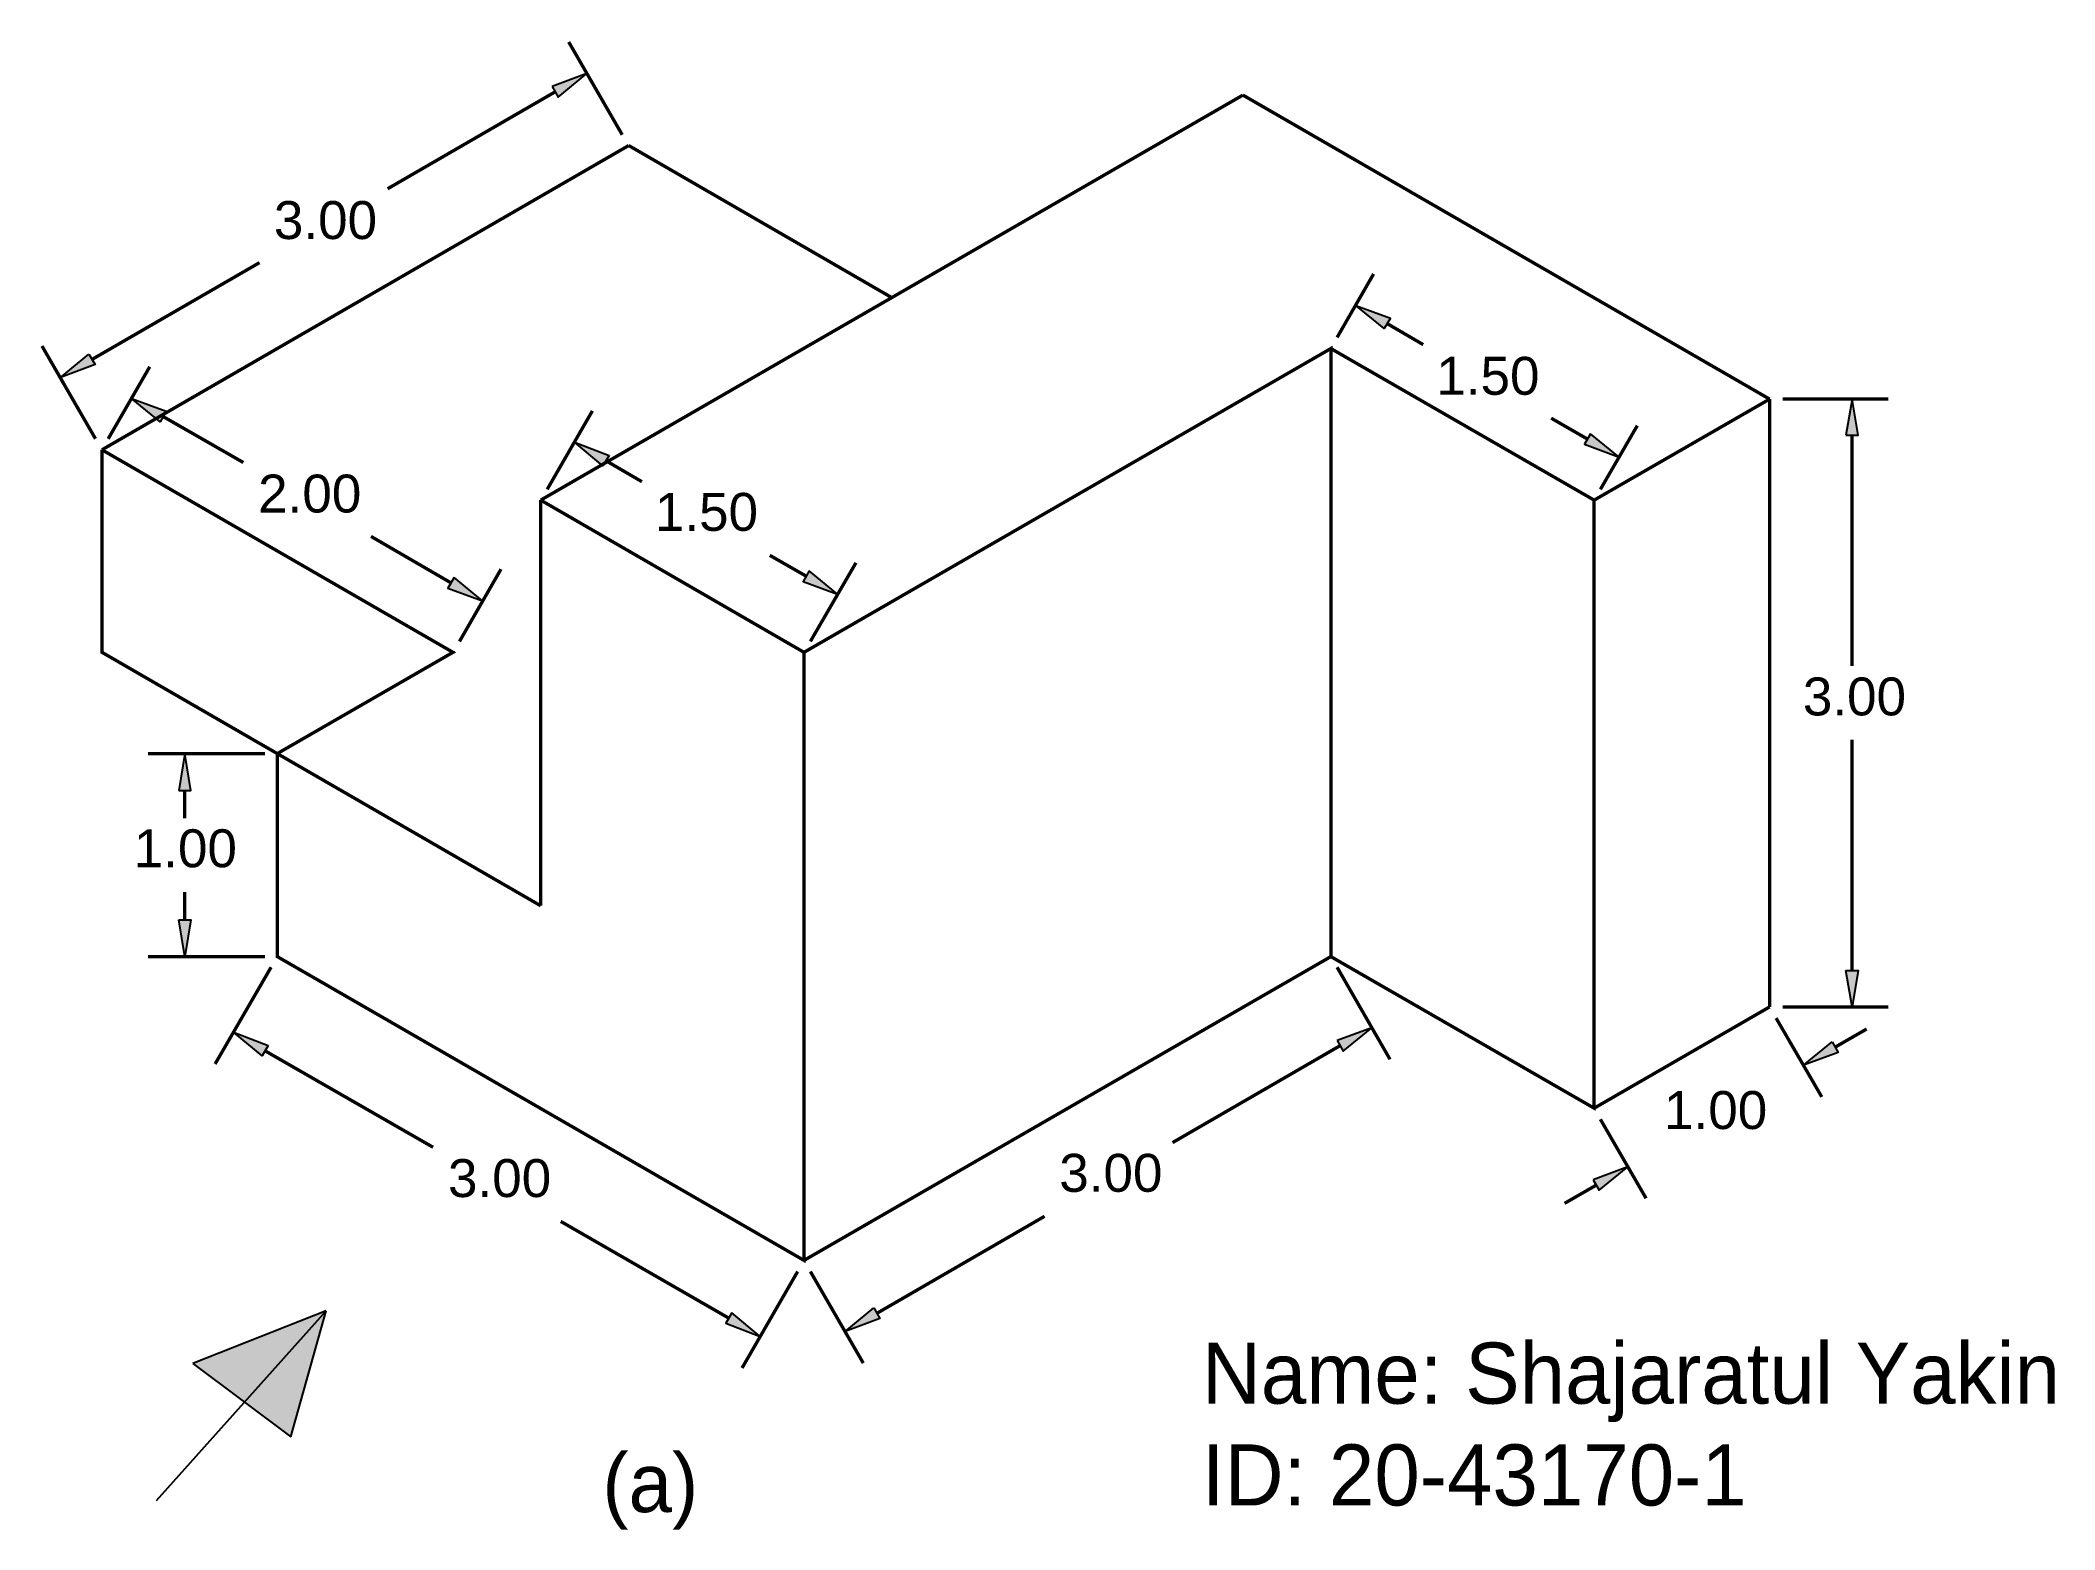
# Model space of a CAD drawing. Header units: inches. Extents: x 51.4 to 67.9, y 19.5 to 31.7.
import ezdxf

# ---------------------------------------------------------------- set-up
doc = ezdxf.new("R2010")
doc.units = ezdxf.units.IN
doc.header["$MEASUREMENT"] = 0
for name, color, linetype in [('H', 7, 'Continuous'), ('P', 7, 'Continuous'), ('T', 7, 'Continuous')]:
    doc.layers.add(name, color=color, linetype=linetype)

msp = doc.modelspace()

# ---------------------------------------------------------------- hatches: boundary and pattern name
at = {"true_color": 0x000000}
h = msp.add_hatch(color=18, dxfattribs=at)
h.paths.add_polyline_path([(53.745, 21.287), (52.654, 20.858), (53.077, 20.541)])
h.paths.add_polyline_path([(53.745, 21.287), (53.077, 20.541), (53.457, 20.256)])
at = {"layer": 'H', "linetype": 'Continuous'}
for points in [[(55.646, 31.223), (55.597, 31.31), (55.88, 31.415), (55.646, 31.223)], [(62.408, 29.327), (62.174, 29.518), (62.457, 29.414), (62.408, 29.327)], [(51.571, 28.928), (51.805, 29.119), (51.854, 29.032), (51.571, 28.928)], [(52.387, 28.565), (52.153, 28.758), (52.437, 28.652), (52.387, 28.565)], [(66.186, 28.454), (66.235, 28.75), (66.286, 28.454), (66.186, 28.454)], [(56.012, 28.204), (55.778, 28.397), (56.061, 28.291), (56.012, 28.204)], [(64.328, 28.274), (64.044, 28.382), (64.094, 28.467), (64.328, 28.274)], [(55.028, 27.101), (54.744, 27.205), (54.793, 27.291), (55.028, 27.101)], [(57.932, 27.154), (57.649, 27.259), (57.698, 27.346), (57.932, 27.154)], [(52.539, 25.549), (52.59, 25.85), (52.639, 25.549), (52.539, 25.549)], [(52.59, 24.188), (52.539, 24.489), (52.639, 24.489), (52.59, 24.188)], [(66.235, 23.776), (66.186, 24.073), (66.286, 24.073), (66.235, 23.776)], [(62.071, 23.415), (62.022, 23.5), (62.306, 23.606), (62.071, 23.415)], [(53.223, 23.374), (52.988, 23.566), (53.272, 23.461), (53.223, 23.374)], [(65.838, 23.298), (66.072, 23.491), (66.122, 23.404), (65.838, 23.298)], [(64.167, 22.274), (64.116, 22.361), (64.4, 22.467), (64.167, 22.274)], [(57.299, 21.079), (57.016, 21.185), (57.067, 21.272), (57.299, 21.079)], [(57.997, 21.117), (58.229, 21.31), (58.28, 21.225), (57.997, 21.117)]]:
    msp.add_hatch(color=256, dxfattribs=at).paths.add_polyline_path(points)

# ---------------------------------------------------------------- linework, layer by layer
for p, q in [((52.356, 19.735), (53.745, 21.287)), ((53.745, 21.287), (52.654, 20.858)), ((53.457, 20.256), (53.745, 21.287)), ((52.654, 20.858), (53.457, 20.256))]:
    msp.add_line(p, q)
at = {"layer": 'P', "const_width": 0.0272}
for points in [[(56.169, 30.916), (55.731, 31.676)], [(55.621, 31.268), (54.249, 30.474)], [(55.502, 27.925), (61.249, 31.241)], [(65.56, 28.752), (61.249, 31.241)], [(51.911, 28.337), (56.222, 30.828)], [(56.222, 30.828), (58.377, 29.582)], [(51.828, 29.076), (53.2, 29.869)], [(62.02, 29.257), (62.319, 29.777)], [(62.43, 29.37), (62.725, 29.198)], [(51.858, 28.427), (51.42, 29.187)], [(57.657, 21.701), (61.969, 24.188), (61.969, 29.166), (57.657, 26.679), (57.657, 21.701), (53.346, 24.188), (53.346, 25.85), (54.784, 26.679), (51.911, 28.337)], [(51.962, 28.427), (52.302, 29.017)], [(61.969, 29.166), (64.124, 27.925), (64.124, 22.947), (61.969, 24.188)], [(65.56, 28.752), (64.124, 27.925)], [(65.56, 23.776), (65.56, 28.752)], [(65.666, 28.752), (66.533, 28.752)], [(52.412, 28.609), (53.068, 28.233)], [(55.555, 28.013), (55.925, 28.656)], [(64.069, 28.425), (63.772, 28.596)], [(64.175, 28.013), (64.477, 28.535)], [(66.235, 28.456), (66.235, 26.566)], [(51.911, 28.337), (51.911, 26.679), (55.502, 24.604)], [(56.035, 28.248), (56.33, 28.076)], [(57.657, 26.679), (55.502, 27.925)], [(55.502, 27.925), (55.502, 24.604)], [(54.767, 27.248), (54.113, 27.628)], [(54.837, 26.768), (55.177, 27.36)], [(57.674, 27.303), (57.377, 27.473)], [(57.709, 26.768), (58.082, 27.412)], [(66.235, 24.073), (66.235, 25.963)], [(53.244, 25.85), (52.289, 25.85)], [(52.588, 25.549), (52.588, 25.32)], [(52.588, 24.489), (52.588, 24.717)], [(53.244, 24.188), (52.289, 24.188)], [(53.295, 24.101), (52.837, 23.309)], [(62.02, 24.101), (62.453, 23.347)], [(64.124, 22.947), (65.56, 23.776)], [(65.666, 23.776), (66.533, 23.776)], [(65.613, 23.685), (65.987, 23.039)], [(66.097, 23.447), (66.354, 23.595)], [(53.245, 23.417), (54.621, 22.627)], [(62.045, 23.459), (60.673, 22.665)], [(64.175, 22.856), (64.549, 22.209)], [(64.141, 22.317), (63.882, 22.168)], [(57.04, 21.229), (55.666, 22.02)], [(58.254, 21.268), (59.626, 22.062)], [(57.605, 21.61), (57.15, 20.82)], [(57.709, 21.61), (58.142, 20.86)]]:
    msp.add_lwpolyline(points, dxfattribs=at)
at = {"layer": 'P'}
for points in [[(55.597, 31.31), (55.646, 31.224), (55.88, 31.417), (55.597, 31.31)], [(62.457, 29.414), (62.406, 29.329), (62.174, 29.518), (62.457, 29.414)], [(51.803, 29.119), (51.854, 29.034), (51.571, 28.928), (51.803, 29.119)], [(52.437, 28.652), (52.387, 28.565), (52.153, 28.758), (52.437, 28.652)], [(66.184, 28.456), (66.284, 28.456), (66.235, 28.752), (66.184, 28.456)], [(56.061, 28.291), (56.01, 28.206), (55.778, 28.399), (56.061, 28.291)], [(64.094, 28.469), (64.044, 28.382), (64.328, 28.276), (64.094, 28.469)], [(54.793, 27.291), (54.742, 27.205), (55.026, 27.101), (54.793, 27.291)], [(57.698, 27.346), (57.649, 27.259), (57.932, 27.154), (57.698, 27.346)], [(52.539, 25.549), (52.639, 25.549), (52.588, 25.85), (52.539, 25.549)], [(52.539, 24.489), (52.639, 24.489), (52.588, 24.188), (52.539, 24.489)], [(66.184, 24.073), (66.284, 24.073), (66.235, 23.776), (66.184, 24.073)], [(62.02, 23.502), (62.071, 23.415), (62.304, 23.606), (62.02, 23.502)], [(53.272, 23.461), (53.221, 23.376), (52.988, 23.568), (53.272, 23.461)], [(66.071, 23.491), (66.122, 23.404), (65.838, 23.298), (66.071, 23.491)], [(64.116, 22.361), (64.165, 22.276), (64.4, 22.468), (64.116, 22.361)], [(57.065, 21.272), (57.016, 21.187), (57.299, 21.079), (57.065, 21.272)], [(58.229, 21.312), (58.278, 21.225), (57.995, 21.119), (58.229, 21.312)]]:
    msp.add_lwpolyline(points, dxfattribs=at)

# ---------------------------------------------------------------- texts
at = {"attachment_point": 1}
for s, insert, char_height, width in [('Name: Shajaratul Yakin\\PID: 20-43170-1', (60.913, 21.028), 0.5, 12.28779), ('(a)', (56.007, 20.12), 0.48, 1.75939)]:
    msp.add_mtext(s, dxfattribs=dict(at, insert=insert, char_height=char_height, width=width))
at = {"layer": 'T', "char_height": 0.31072, "attachment_point": 7}
for s, insert in [('{\\fArial|b0|i0|c0|p18;3.00}', (53.318, 30.058)), ('{\\fArial|b0|i0|c0|p18;1.50}', (62.832, 28.783)), ('{\\fArial|b0|i0|c0|p18;2.00}', (53.189, 27.819)), ('{\\fArial|b0|i0|c0|p18;1.50}', (56.436, 27.669)), ('{\\fArial|b0|i0|c0|p18;3.00}', (65.832, 26.158)), ('{\\fArial|b0|i0|c0|p18;1.00}', (52.171, 24.915)), ('{\\fArial|b0|i0|c0|p18;1.00}', (64.696, 22.772)), ('{\\fArial|b0|i0|c0|p18;3.00}', (54.743, 22.215)), ('{\\fArial|b0|i0|c0|p18;3.00}', (59.746, 22.258))]:
    msp.add_mtext(s, dxfattribs=dict(at, insert=insert))

doc.saveas('drawing.dxf')
